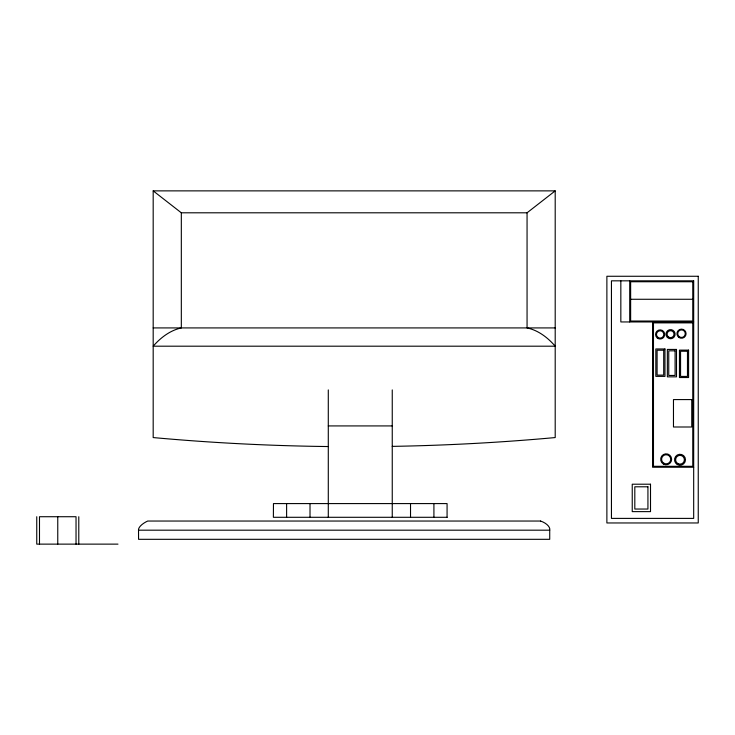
<?xml version="1.0" encoding="UTF-8"?>
<svg xmlns="http://www.w3.org/2000/svg" width="735" height="735" viewBox="0 0 735 735"><rect width="100%" height="100%" fill="white"/><g stroke="black" fill="none" stroke-linecap="round" stroke-linejoin="round"><path stroke-width="1.1" d="M540.583 521.556L540.583 521.041L147.698 521.041A11.19 4.566 -26.6 0 0 138.52 529.549L138.566 539.315L549.725 539.315L549.725 530.183A11.19 5.742 20 0 0 540.583 521.041M328.471 446.549A2215.703 2215.703 0 0 1 153.183 437.564L153.183 190.87L181.325 212.801L527.059 212.801L555.201 190.87L555.201 437.564A2215.703 2215.703 0 0 1 392.214 446.375M153.183 190.87L555.201 190.87M630.639 299.274L692.765 299.274M693.684 321.948L620.836 321.948L620.836 280.834M153.183 327.92L555.201 327.92M328.288 425.923L392.251 425.923M693.684 467.23L652.57 467.23L652.57 321.948M447.146 517.293L273.383 517.293L273.466 503.585L447.073 503.585L447.073 517.293M138.566 530.183L549.725 530.183M117.977 544.13L36.75 544.13L36.75 516.723M629.72 280.834L629.72 321.948M527.059 212.801L527.059 327.92A131.537 68.989 90 0 1 555.201 346.194L153.183 346.194A133.972 70.266 -90 0 1 181.325 327.92L181.325 212.801M433.916 503.585L433.916 517.293M410.525 503.585L410.525 517.293M392.251 389.908L392.251 517.293M328.288 389.908L328.288 517.293M310.014 503.585L310.014 517.293M286.613 503.585L286.613 517.293M78.783 516.723L78.783 544.13M76.036 544.13L76.036 516.723L39.488 516.723L39.488 544.13M57.762 516.723L57.762 544.13M698.25 276.268L606.88 276.268L606.88 522.962L698.25 522.962L698.25 276.268M693.684 280.834L611.446 280.834L611.446 518.395L693.684 518.395L693.684 280.834M692.765 281.744L630.639 281.744L630.639 321.039L692.765 321.039L692.765 281.744M692.765 322.867L653.479 322.867L653.479 466.312L692.765 466.312L692.765 322.867M664.964 348.969L655.831 348.969L655.831 376.375L664.964 376.375L664.964 348.969M676.494 349.428L667.362 349.428L667.362 376.844L676.494 376.844L676.494 349.428M663.705 350.227L657.09 350.227L657.09 375.116L663.705 375.116L663.705 350.227M688.585 350.126L679.452 350.126L679.452 377.533L688.585 377.533L688.585 350.126M675.097 350.825L668.749 350.825L668.749 375.447L675.097 375.447L675.097 350.825M687.473 351.238L680.564 351.238L680.564 376.421L687.473 376.421L687.473 351.238M691.745 399.583L673.471 399.583L673.471 426.998L691.745 426.998L691.745 399.583M650.512 484.209L632.238 484.209L632.238 511.624L650.512 511.624L650.512 484.209M647.93 486.791L634.81 486.791L634.81 509.043L647.93 509.043L647.93 486.791M668.133 336.648A3.464 3.464 0 0 0 673.912 335.022A3.464 3.464 0 0 0 669.622 330.833A3.464 3.464 0 0 0 668.133 336.648M679.452 336.841A3.767 3.767 0 0 0 685.268 333.892A3.767 3.767 0 0 0 679.801 330.327A3.767 3.767 0 0 0 679.452 336.841M657.338 338.054A4.566 4.566 0 0 0 664.661 335.059A4.566 4.566 0 0 0 658.404 330.217A4.566 4.566 0 0 0 657.338 338.054M667.362 337.438A4.566 4.566 0 0 0 674.987 335.298A4.566 4.566 0 0 0 669.319 329.776A4.566 4.566 0 0 0 667.362 337.438M679.011 337.512A4.566 4.566 0 0 0 686.067 333.938A4.566 4.566 0 0 0 679.443 329.611A4.566 4.566 0 0 0 679.011 337.512M663.411 464.051A5.485 5.485 0 0 0 671.634 459.301A5.485 5.485 0 0 0 663.411 454.552A5.485 5.485 0 0 0 663.411 464.051M677.266 464.502A5.485 5.485 0 0 0 685.489 459.752A5.485 5.485 0 0 0 677.266 455.002A5.485 5.485 0 0 0 677.266 464.502M663.87 463.252A4.566 4.566 0 0 0 670.724 459.301A4.566 4.566 0 0 0 663.87 455.342A4.566 4.566 0 0 0 663.87 463.252M677.808 463.555A4.382 4.382 0 0 0 684.386 459.752A4.382 4.382 0 0 0 677.808 455.957A4.382 4.382 0 0 0 677.808 463.555M657.899 337.337A3.657 3.657 0 0 0 663.76 334.93A3.657 3.657 0 0 0 658.753 331.062A3.657 3.657 0 0 0 657.899 337.337"/></g></svg>
